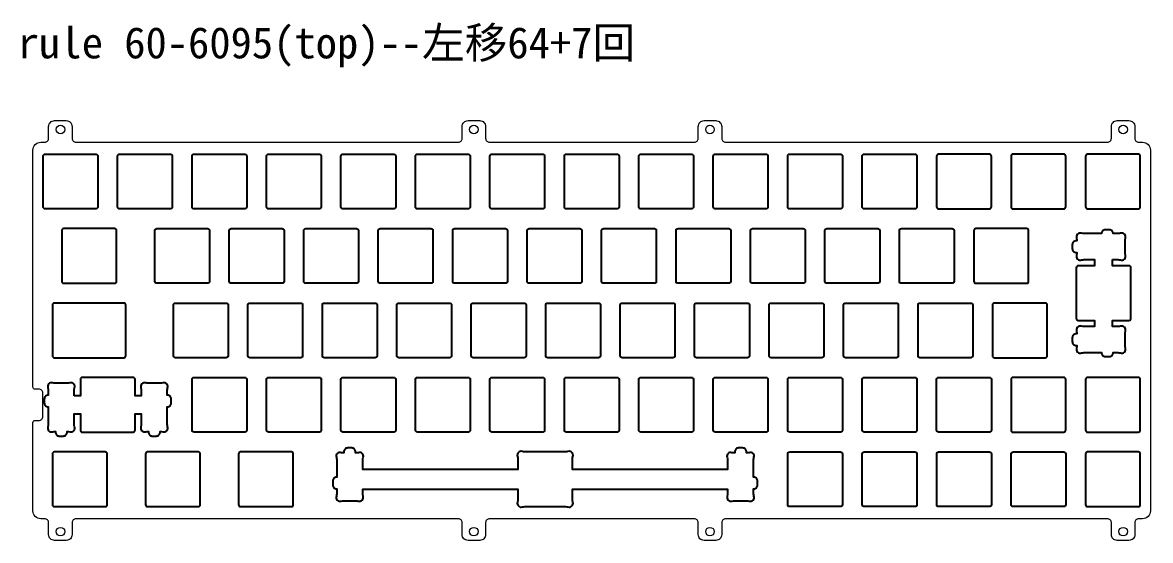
# Model space of a CAD drawing. Header units: millimetres. Extents: x 3201 to 5715, y 849 to 1652.
# Drawn here: x 3924 to 4212.5, y 852.7 to 985.3 of the extents above; entities that cross this region are included whole.
import ezdxf

# ---------------------------------------------------------------- set-up
doc = ezdxf.new("R2010")
doc.units = ezdxf.units.MM
doc.layers.add('1', color=7, linetype='Continuous', lineweight=0)
doc.layers.add('定位板 v10 v5 v1_定位板 v10 v5_定位板 v9_Sketch2', color=7, linetype='Continuous')
doc.styles.add('MtXpl_', font='')
doc.styles.get('MtXpl_').set_extended_font_data('SimSun')

msp = doc.modelspace()

# ---------------------------------------------------------------- linework, layer by layer
at = {"color": 7}
msp.add_line((4038.48, 892.65), (4038.48, 882.21), dxfattribs=at)
msp.add_lwpolyline([(3950.38, 899.98), (3950.38, 912.98, 0.414214), (3949.88, 913.48), (3932.11, 913.48, 0.414214), (3931.61, 912.98), (3931.61, 899.98, 0.414214), (3932.11, 899.48), (3949.88, 899.48, 0.414214)], format="xyb", close=True, dxfattribs=at)
msp.add_lwpolyline([(4104.35, 864.66, -0.078597), (4104.25, 864.05, 0.612516), (4105.51, 862.79, -0.078597), (4106.13, 862.88), (4109.22, 862.88, -0.076682), (4109.84, 862.79, 0.612516), (4111.1, 864.05, -0.078597), (4111, 864.66), (4111, 865.91, 0.414214), (4112, 866.91), (4112, 867.91, 0.414214), (4111, 868.91), (4111, 873.4, -0.078597), (4111.1, 874.02, 0.672642), (4109.89, 875.18), (4109.18, 875.18), (4109.18, 875.38, 0.414214), (4108.18, 876.38), (4107.18, 876.38, 0.414214), (4106.18, 875.38), (4106.18, 875.18), (4105.46, 875.18, 0.672642), (4104.25, 874.02, -0.078597), (4104.35, 873.4), (4104.35, 870.88), (4064.68, 870.88), (4064.68, 873.6, -0.078597), (4064.77, 874.22, 0.612516), (4063.51, 875.48, -0.078597), (4062.9, 875.38), (4052.46, 875.38, -0.078597), (4051.84, 875.48, 0.612516), (4050.58, 874.22, -0.078597), (4050.68, 873.6), (4050.68, 870.88), (4011, 870.88), (4011, 873.4, -0.078597), (4011.1, 874.02, 0.672642), (4009.89, 875.18), (4009.18, 875.18), (4009.18, 875.38, 0.414214), (4008.18, 876.38), (4007.18, 876.38, 0.414214), (4006.18, 875.38), (4006.18, 875.18), (4005.46, 875.18, 0.672642), (4004.25, 874.02, -0.078597), (4004.35, 873.4), (4004.35, 868.91, 0.414214), (4003.35, 867.91), (4003.35, 866.91, 0.414214), (4004.35, 865.91), (4004.35, 864.66, -0.078597), (4004.25, 864.05, 0.621827), (4005.51, 862.79, -0.060297), (4006.13, 862.88), (4009.22, 862.88, -0.078597), (4009.84, 862.79, 0.612516), (4011.1, 864.05, -0.078597), (4011, 864.66), (4011, 865.88), (4050.68, 865.88), (4050.68, 863.16, -0.078597), (4050.58, 862.55, 0.612516), (4051.84, 861.29, -0.078597), (4052.46, 861.38), (4062.9, 861.38, -0.078597), (4063.51, 861.29, 0.612516), (4064.77, 862.55, -0.078597), (4064.68, 863.16), (4064.68, 865.88), (4104.35, 865.88), (4104.35, 864.68)], format="xyb", dxfattribs=at)
at = {"layer": '1'}
msp.add_lwpolyline([(3927.13, 883.43), (3928.13, 883.43, 0.414214), (3929.13, 884.43), (3929.13, 890.43, 0.414214), (3928.13, 891.43), (3927.13, 891.43, -0.414214), (3926.63, 891.93), (3926.63, 952.63, -0.414214), (3928.63, 954.63), (3929.64, 954.63, 0.414214), (3930.64, 955.63), (3930.64, 958.65, -0.414214), (3932.14, 960.15), (3935.14, 960.15, -0.414214), (3936.64, 958.65), (3936.64, 955.63, 0.414214), (3937.64, 954.63), (4035.44, 954.63, 0.414214), (4036.44, 955.63), (4036.44, 958.65, -0.414214), (4037.94, 960.15), (4040.94, 960.15, -0.414214), (4042.44, 958.65), (4042.44, 955.63, 0.414214), (4043.44, 954.63), (4095.84, 954.63, 0.414214), (4096.84, 955.63), (4096.84, 958.65, -0.414214), (4098.34, 960.15), (4101.34, 960.15, -0.414214), (4102.84, 958.65), (4102.84, 955.63, 0.414214), (4103.84, 954.63), (4201.53, 954.63, 0.414214), (4202.53, 955.63), (4202.53, 958.65, -0.414214), (4204.03, 960.15), (4207.03, 960.15, -0.414214), (4208.53, 958.65), (4208.53, 955.63, 0.414214), (4209.53, 954.63), (4210.53, 954.63, -0.414214), (4212.53, 952.63), (4212.53, 860.28, -0.414214), (4210.53, 858.28), (4209.53, 858.28, 0.414214), (4208.53, 857.28), (4208.53, 854.22, -0.414214), (4207.03, 852.72), (4204.03, 852.72, -0.414214), (4202.53, 854.22), (4202.53, 857.28, 0.414214), (4201.53, 858.28), (4103.84, 858.28, 0.414214), (4102.84, 857.28), (4102.84, 854.22, -0.414214), (4101.34, 852.72), (4098.34, 852.72, -0.414214), (4096.84, 854.22), (4096.84, 857.28, 0.414214), (4095.84, 858.28), (4043.44, 858.28, 0.414214), (4042.44, 857.28), (4042.44, 854.22, -0.414214), (4040.94, 852.72), (4037.94, 852.72, -0.414214), (4036.44, 854.22), (4036.44, 857.28, 0.414214), (4035.44, 858.28), (3937.64, 858.28, 0.414214), (3936.64, 857.28), (3936.64, 854.22, -0.414214), (3935.14, 852.72), (3932.14, 852.72, -0.414214), (3930.64, 854.22), (3930.64, 857.28, 0.414214), (3929.64, 858.28), (3928.63, 858.28, -0.414214), (3926.63, 860.28), (3926.63, 882.93, -0.414214)], format="xyb", close=True, dxfattribs=at)
for centre in [(3933.64, 957.9), (4039.44, 957.9), (4099.84, 957.9), (4205.53, 957.9), (3933.64, 854.97), (4039.44, 854.97), (4099.84, 854.97), (4205.53, 854.97)]:
    msp.add_circle(centre, 1.1, dxfattribs=at)
at = {"layer": '定位板 v10 v5 v1_定位板 v10 v5_定位板 v9_Sketch2', "color": 7}
for points in [[(3929.23, 938.08), (3929.23, 951.08, -0.414214), (3929.73, 951.58), (3942.73, 951.58, -0.414214), (3943.23, 951.08), (3943.23, 938.08, -0.414217), (3942.73, 937.58), (3929.73, 937.58, -0.41421)], [(3948.28, 938.08), (3948.28, 951.08, -0.414214), (3948.78, 951.58), (3961.78, 951.58, -0.414214), (3962.28, 951.08), (3962.28, 938.08, -0.414217), (3961.78, 937.58), (3948.78, 937.58, -0.41421)], [(3967.33, 938.08), (3967.33, 951.08, -0.414214), (3967.83, 951.58), (3980.83, 951.58, -0.414214), (3981.33, 951.08), (3981.33, 938.08, -0.414217), (3980.83, 937.58), (3967.83, 937.58, -0.41421)], [(3986.38, 938.08), (3986.38, 951.08, -0.414214), (3986.88, 951.58), (3999.88, 951.58, -0.414214), (4000.38, 951.08), (4000.38, 938.08, -0.414217), (3999.88, 937.58), (3986.88, 937.58, -0.41421)], [(4005.43, 938.08), (4005.43, 951.08, -0.414214), (4005.93, 951.58), (4018.93, 951.58, -0.414214), (4019.43, 951.08), (4019.43, 938.08, -0.414217), (4018.93, 937.58), (4005.93, 937.58, -0.41421)], [(4024.48, 938.08), (4024.48, 951.08, -0.414214), (4024.98, 951.58), (4037.98, 951.58, -0.414214), (4038.48, 951.08), (4038.48, 938.08, -0.414217), (4037.98, 937.58), (4024.98, 937.58, -0.41421)], [(4043.53, 938.08), (4043.53, 951.08, -0.414214), (4044.03, 951.58), (4057.03, 951.58, -0.414214), (4057.53, 951.08), (4057.53, 938.08, -0.414217), (4057.03, 937.58), (4044.03, 937.58, -0.41421)], [(4062.58, 938.08), (4062.58, 951.08, -0.414214), (4063.08, 951.58), (4076.08, 951.58, -0.414214), (4076.58, 951.08), (4076.58, 938.08, -0.414217), (4076.08, 937.58), (4063.08, 937.58, -0.41421)], [(4081.63, 938.08), (4081.63, 951.08, -0.414214), (4082.13, 951.58), (4095.13, 951.58, -0.414214), (4095.63, 951.08), (4095.63, 938.08, -0.414217), (4095.13, 937.58), (4082.13, 937.58, -0.41421)], [(4100.68, 938.08), (4100.68, 951.08, -0.414214), (4101.18, 951.58), (4114.18, 951.58, -0.414214), (4114.68, 951.08), (4114.68, 938.08, -0.414217), (4114.18, 937.58), (4101.18, 937.58, -0.41421)], [(4119.73, 938.08), (4119.73, 951.08, -0.414214), (4120.23, 951.58), (4133.23, 951.58, -0.414214), (4133.73, 951.08), (4133.73, 938.08, -0.414217), (4133.23, 937.58), (4120.23, 937.58, -0.41421)], [(4138.78, 938.08), (4138.78, 951.08, -0.414214), (4139.28, 951.58), (4152.28, 951.58, -0.414214), (4152.78, 951.08), (4152.78, 938.08, -0.414217), (4152.28, 937.58), (4139.28, 937.58, -0.41421)], [(4171.83, 938.08), (4171.83, 951.08, 0.414214), (4171.33, 951.58), (4158.33, 951.58, 0.414214), (4157.83, 951.08), (4157.83, 938.08, 0.414217), (4158.33, 937.58), (4171.33, 937.58, 0.41421)], [(4190.88, 938.08), (4190.88, 951.08, 0.414214), (4190.38, 951.58), (4177.38, 951.58, 0.414214), (4176.88, 951.08), (4176.88, 938.08, 0.414217), (4177.38, 937.58), (4190.38, 937.58, 0.41421)], [(4209.93, 938.08), (4209.93, 951.08, 0.414214), (4209.43, 951.58), (4196.43, 951.58, 0.414214), (4195.93, 951.08), (4195.93, 938.08, 0.414217), (4196.43, 937.58), (4209.43, 937.58, 0.41421)], [(3948, 919.03), (3948, 932.03, 0.414214), (3947.5, 932.53), (3934.5, 932.53, 0.414214), (3934, 932.03), (3934, 919.03, 0.414217), (3934.5, 918.53), (3947.5, 918.53, 0.41421)], [(3957.81, 919.03), (3957.81, 932.03, -0.414214), (3958.31, 932.53), (3971.31, 932.53, -0.414214), (3971.81, 932.03), (3971.81, 919.03, -0.414217), (3971.31, 918.53), (3958.31, 918.53, -0.41421)], [(3976.86, 919.03), (3976.86, 932.03, -0.414214), (3977.36, 932.53), (3990.36, 932.53, -0.414214), (3990.86, 932.03), (3990.86, 919.03, -0.414217), (3990.36, 918.53), (3977.36, 918.53, -0.41421)], [(3995.91, 919.03), (3995.91, 932.03, -0.414214), (3996.41, 932.53), (4009.41, 932.53, -0.414214), (4009.91, 932.03), (4009.91, 919.03, -0.414217), (4009.41, 918.53), (3996.41, 918.53, -0.41421)], [(4014.96, 919.03), (4014.96, 932.03, -0.414214), (4015.46, 932.53), (4028.46, 932.53, -0.414214), (4028.96, 932.03), (4028.96, 919.03, -0.414217), (4028.46, 918.53), (4015.46, 918.53, -0.41421)], [(4034.01, 919.03), (4034.01, 932.03, -0.414214), (4034.51, 932.53), (4047.51, 932.53, -0.414214), (4048.01, 932.03), (4048.01, 919.03, -0.414217), (4047.51, 918.53), (4034.51, 918.53, -0.41421)], [(4053.06, 919.03), (4053.06, 932.03, -0.414214), (4053.56, 932.53), (4066.56, 932.53, -0.414214), (4067.06, 932.03), (4067.06, 919.03, -0.414217), (4066.56, 918.53), (4053.56, 918.53, -0.41421)], [(4072.11, 919.03), (4072.11, 932.03, -0.414214), (4072.61, 932.53), (4085.61, 932.53, -0.414214), (4086.11, 932.03), (4086.11, 919.03, -0.414217), (4085.61, 918.53), (4072.61, 918.53, -0.41421)], [(4091.16, 919.03), (4091.16, 932.03, -0.414214), (4091.66, 932.53), (4104.66, 932.53, -0.414214), (4105.16, 932.03), (4105.16, 919.03, -0.414217), (4104.66, 918.53), (4091.66, 918.53, -0.41421)], [(4110.21, 919.03), (4110.21, 932.03, -0.414214), (4110.71, 932.53), (4123.71, 932.53, -0.414214), (4124.21, 932.03), (4124.21, 919.03, -0.414217), (4123.71, 918.53), (4110.71, 918.53, -0.41421)], [(4129.26, 919.03), (4129.26, 932.03, -0.414214), (4129.76, 932.53), (4142.76, 932.53, -0.414214), (4143.26, 932.03), (4143.26, 919.03, -0.414217), (4142.76, 918.53), (4129.76, 918.53, -0.41421)], [(4148.31, 919.03), (4148.31, 932.03, -0.414214), (4148.81, 932.53), (4161.81, 932.53, -0.414214), (4162.31, 932.03), (4162.31, 919.03, -0.414217), (4161.81, 918.53), (4148.81, 918.53, -0.41421)], [(4181.36, 919.03), (4181.36, 932.03, 0.414214), (4180.86, 932.53), (4167.86, 932.53, 0.414214), (4167.36, 932.03), (4167.36, 919.03, 0.414217), (4167.86, 918.53), (4180.86, 918.53, 0.41421)], [(4202.84, 924.58), (4204.26, 924.58, -0.078597), (4204.88, 924.49, 0.612516), (4206.14, 925.75, -0.078597), (4206.04, 926.36), (4206.04, 929.45, -0.078597), (4206.14, 930.07, 0.612516), (4204.88, 931.33, -0.078597), (4204.26, 931.23), (4203.01, 931.23, 0.414214), (4202.01, 932.23), (4201.01, 932.23, 0.414214), (4200.01, 931.23), (4195.52, 931.23, -0.078597), (4194.9, 931.33, 0.612516), (4193.64, 930.07, -0.078597), (4193.74, 929.45), (4193.74, 929.41), (4193.54, 929.41, 0.414214), (4192.54, 928.41), (4192.54, 927.41, 0.414214), (4193.54, 926.41), (4193.74, 926.41), (4193.74, 926.36, -0.078597), (4193.64, 925.75, 0.612516), (4194.9, 924.49, -0.078597), (4195.52, 924.58), (4198.24, 924.58), (4198.24, 923.01), (4194.04, 923.01, 0.414217), (4193.54, 922.51), (4193.54, 909.51, 0.41421), (4194.04, 909.01), (4198.24, 909.01), (4198.24, 907.43), (4195.52, 907.43, -0.078597), (4194.9, 907.53, 0.612516), (4193.64, 906.27, -0.078597), (4193.74, 905.65), (4193.74, 905.61), (4193.54, 905.61, 0.414214), (4192.54, 904.61), (4192.54, 903.61, 0.414214), (4193.54, 902.61), (4193.74, 902.61), (4193.74, 902.56, -0.078597), (4193.64, 901.95, 0.612516), (4194.9, 900.69, -0.078597), (4195.52, 900.78), (4200.01, 900.78, 0.414214), (4201.01, 899.78), (4202.01, 899.78, 0.414214), (4203.01, 900.78), (4204.26, 900.78, -0.078597), (4204.88, 900.69, 0.612516), (4206.14, 901.95, -0.078597), (4206.04, 902.56), (4206.04, 905.65, -0.078597), (4206.14, 906.27, 0.612516), (4204.88, 907.53, -0.078597), (4204.26, 907.43), (4202.84, 907.43), (4202.84, 909.01), (4207.04, 909.01, 0.414214), (4207.54, 909.51), (4207.54, 922.51, 0.414214), (4207.04, 923.01), (4202.84, 923.01)], [(3962.57, 899.98), (3962.57, 912.98, -0.414214), (3963.07, 913.48), (3976.07, 913.48, -0.414214), (3976.57, 912.98), (3976.57, 899.98, -0.414217), (3976.07, 899.48), (3963.07, 899.48, -0.41421)], [(3981.62, 899.98), (3981.62, 912.98, -0.414214), (3982.12, 913.48), (3995.12, 913.48, -0.414214), (3995.62, 912.98), (3995.62, 899.98, -0.414217), (3995.12, 899.48), (3982.12, 899.48, -0.41421)], [(4000.67, 899.98), (4000.67, 912.98, -0.414214), (4001.17, 913.48), (4014.17, 913.48, -0.414214), (4014.67, 912.98), (4014.67, 899.98, -0.414217), (4014.17, 899.48), (4001.17, 899.48, -0.41421)], [(4019.72, 899.98), (4019.72, 912.98, -0.414214), (4020.22, 913.48), (4033.22, 913.48, -0.414214), (4033.72, 912.98), (4033.72, 899.98, -0.414217), (4033.22, 899.48), (4020.22, 899.48, -0.41421)], [(4038.77, 899.98), (4038.77, 912.98, -0.414214), (4039.27, 913.48), (4052.27, 913.48, -0.414214), (4052.77, 912.98), (4052.77, 899.98, -0.414217), (4052.27, 899.48), (4039.27, 899.48, -0.41421)], [(4057.82, 899.98), (4057.82, 912.98, -0.414214), (4058.32, 913.48), (4071.32, 913.48, -0.414214), (4071.82, 912.98), (4071.82, 899.98, -0.414217), (4071.32, 899.48), (4058.32, 899.48, -0.41421)], [(4076.87, 899.98), (4076.87, 912.98, -0.414214), (4077.37, 913.48), (4090.37, 913.48, -0.414214), (4090.87, 912.98), (4090.87, 899.98, -0.414217), (4090.37, 899.48), (4077.37, 899.48, -0.41421)], [(4095.92, 899.98), (4095.92, 912.98, -0.414214), (4096.42, 913.48), (4109.42, 913.48, -0.414214), (4109.92, 912.98), (4109.92, 899.98, -0.414217), (4109.42, 899.48), (4096.42, 899.48, -0.41421)], [(4114.97, 899.98), (4114.97, 912.98, -0.414214), (4115.47, 913.48), (4128.47, 913.48, -0.414214), (4128.97, 912.98), (4128.97, 899.98, -0.414217), (4128.47, 899.48), (4115.47, 899.48, -0.41421)], [(4134.02, 899.98), (4134.02, 912.98, -0.414214), (4134.52, 913.48), (4147.52, 913.48, -0.414214), (4148.02, 912.98), (4148.02, 899.98, -0.414217), (4147.52, 899.48), (4134.52, 899.48, -0.41421)], [(4153.07, 899.98), (4153.07, 912.98, -0.414214), (4153.57, 913.48), (4166.57, 913.48, -0.414214), (4167.07, 912.98), (4167.07, 899.98, -0.414217), (4166.57, 899.48), (4153.57, 899.48, -0.41421)], [(4186.12, 899.98), (4186.12, 912.98, 0.414214), (4185.62, 913.48), (4172.62, 913.48, 0.414214), (4172.12, 912.98), (4172.12, 899.98, 0.414217), (4172.62, 899.48), (4185.62, 899.48, 0.41421)], [(3937.18, 889.73), (3937.18, 891.15, -0.078597), (3937.28, 891.77, 0.612516), (3936.02, 893.03, -0.078597), (3935.4, 892.93), (3932.31, 892.93, -0.078597), (3931.69, 893.03, 0.612516), (3930.44, 891.77, -0.078597), (3930.53, 891.15), (3930.53, 889.9, 0.414214), (3929.53, 888.9), (3929.53, 887.9, 0.414214), (3930.53, 886.9), (3930.53, 882.41, -0.078597), (3930.44, 881.8, 0.612516), (3931.69, 880.54, -0.078597), (3932.31, 880.63), (3932.36, 880.63), (3932.36, 880.43, 0.414214), (3933.36, 879.43), (3934.36, 879.43, 0.414214), (3935.36, 880.43), (3935.36, 880.63), (3935.4, 880.63, -0.078597), (3936.02, 880.54, 0.612516), (3937.28, 881.8, -0.078597), (3937.18, 882.41), (3937.18, 885.13), (3938.76, 885.13), (3938.76, 880.93, 0.414217), (3939.26, 880.43), (3952.26, 880.43, 0.41421), (3952.76, 880.93), (3952.76, 885.13), (3954.33, 885.13), (3954.33, 882.41, -0.078597), (3954.24, 881.8, 0.612516), (3955.49, 880.54, -0.078597), (3956.11, 880.63), (3956.16, 880.63), (3956.16, 880.43, 0.414214), (3957.16, 879.43), (3958.16, 879.43, 0.414214), (3959.16, 880.43), (3959.16, 880.63), (3959.2, 880.63, -0.078597), (3959.82, 880.54, 0.612516), (3961.08, 881.8, -0.078597), (3960.98, 882.41), (3960.98, 886.9, 0.414214), (3961.98, 887.9), (3961.98, 888.9, 0.414214), (3960.98, 889.9), (3960.98, 891.15, -0.078597), (3961.08, 891.77, 0.612516), (3959.82, 893.03, -0.078597), (3959.2, 892.93), (3956.11, 892.93, -0.078597), (3955.49, 893.03, 0.612516), (3954.24, 891.77, -0.078597), (3954.33, 891.15), (3954.33, 889.73), (3952.76, 889.73), (3952.76, 893.93, 0.414214), (3952.26, 894.43), (3939.26, 894.43, 0.414214), (3938.76, 893.93), (3938.76, 889.73)], [(3967.33, 880.93), (3967.33, 893.93, -0.414214), (3967.83, 894.43), (3980.83, 894.43, -0.414214), (3981.33, 893.93), (3981.33, 880.93, -0.414217), (3980.83, 880.43), (3967.83, 880.43, -0.41421)], [(3986.38, 880.93), (3986.38, 893.93, -0.414214), (3986.88, 894.43), (3999.88, 894.43, -0.414214), (4000.38, 893.93), (4000.38, 880.93, -0.414217), (3999.88, 880.43), (3986.88, 880.43, -0.41421)], [(4005.43, 880.93), (4005.43, 893.93, -0.414214), (4005.93, 894.43), (4018.93, 894.43, -0.414214), (4019.43, 893.93), (4019.43, 880.93, -0.414217), (4018.93, 880.43), (4005.93, 880.43, -0.41421)], [(4024.48, 880.93), (4024.48, 893.93, -0.414214), (4024.98, 894.43), (4037.98, 894.43, -0.414214), (4038.48, 893.93), (4038.48, 880.93, -0.414217), (4037.98, 880.43), (4024.98, 880.43, -0.41421)], [(4043.53, 880.93), (4043.53, 893.93, -0.414214), (4044.03, 894.43), (4057.03, 894.43, -0.414214), (4057.53, 893.93), (4057.53, 880.93, -0.414217), (4057.03, 880.43), (4044.03, 880.43, -0.41421)], [(4062.58, 880.93), (4062.58, 893.93, -0.414214), (4063.08, 894.43), (4076.08, 894.43, -0.414214), (4076.58, 893.93), (4076.58, 880.93, -0.414217), (4076.08, 880.43), (4063.08, 880.43, -0.41421)], [(4081.63, 880.93), (4081.63, 893.93, -0.414214), (4082.13, 894.43), (4095.13, 894.43, -0.414214), (4095.63, 893.93), (4095.63, 880.93, -0.414217), (4095.13, 880.43), (4082.13, 880.43, -0.41421)], [(4100.68, 880.93), (4100.68, 893.93, -0.414214), (4101.18, 894.43), (4114.18, 894.43, -0.414214), (4114.68, 893.93), (4114.68, 880.93, -0.414217), (4114.18, 880.43), (4101.18, 880.43, -0.41421)], [(4119.73, 880.93), (4119.73, 893.93, -0.414214), (4120.23, 894.43), (4133.23, 894.43, -0.414214), (4133.73, 893.93), (4133.73, 880.93, -0.414217), (4133.23, 880.43), (4120.23, 880.43, -0.41421)], [(4138.78, 880.93), (4138.78, 893.93, -0.414214), (4139.28, 894.43), (4152.28, 894.43, -0.414214), (4152.78, 893.93), (4152.78, 880.93, -0.414217), (4152.28, 880.43), (4139.28, 880.43, -0.41421)], [(4157.83, 880.93), (4157.83, 893.93, -0.414214), (4158.33, 894.43), (4171.33, 894.43, -0.414214), (4171.83, 893.93), (4171.83, 880.93, -0.414217), (4171.33, 880.43), (4158.33, 880.43, -0.41421)], [(4190.88, 880.93), (4190.88, 893.93, 0.414214), (4190.38, 894.43), (4177.38, 894.43, 0.414214), (4176.88, 893.93), (4176.88, 880.93, 0.414217), (4177.38, 880.43), (4190.38, 880.43, 0.41421)], [(4209.93, 880.93), (4209.93, 893.93, 0.414214), (4209.43, 894.43), (4196.43, 894.43, 0.414214), (4195.93, 893.93), (4195.93, 880.93, 0.414217), (4196.43, 880.43), (4209.43, 880.43, 0.41421)], [(3945.61, 861.88), (3945.61, 874.88, 0.414214), (3945.11, 875.38), (3932.11, 875.38, 0.414214), (3931.61, 874.88), (3931.61, 861.88, 0.414217), (3932.11, 861.38), (3945.11, 861.38, 0.41421)], [(3969.42, 861.88), (3969.42, 874.88, 0.414214), (3968.92, 875.38), (3955.93, 875.38, 0.414214), (3955.43, 874.88), (3955.43, 861.88, 0.414217), (3955.93, 861.38), (3968.92, 861.38, 0.41421)], [(3993.24, 861.88), (3993.24, 874.88, 0.414214), (3992.74, 875.38), (3979.74, 875.38, 0.414214), (3979.24, 874.88), (3979.24, 861.88, 0.414217), (3979.74, 861.38), (3992.74, 861.38, 0.41421)], [(4119.73, 861.88), (4119.73, 874.88, -0.414214), (4120.23, 875.38), (4133.23, 875.38, -0.414214), (4133.73, 874.88), (4133.73, 861.88, -0.414217), (4133.23, 861.38), (4120.23, 861.38, -0.41421)], [(4138.79, 861.88), (4138.79, 874.88, -0.414214), (4139.29, 875.38), (4152.29, 875.38, -0.414214), (4152.79, 874.88), (4152.79, 861.88, -0.414217), (4152.29, 861.38), (4139.29, 861.38, -0.41421)], [(4157.84, 861.88), (4157.84, 874.88, -0.414214), (4158.34, 875.38), (4171.33, 875.38, -0.414214), (4171.83, 874.88), (4171.83, 861.88, -0.414217), (4171.33, 861.38), (4158.34, 861.38, -0.41421)], [(4176.89, 861.88), (4176.89, 874.88, -0.414214), (4177.39, 875.38), (4190.38, 875.38, -0.414214), (4190.88, 874.88), (4190.88, 861.88, -0.414217), (4190.38, 861.38), (4177.39, 861.38, -0.41421)], [(4209.93, 861.88), (4209.93, 874.88, 0.414214), (4209.43, 875.38), (4196.44, 875.38, 0.414214), (4195.94, 874.88), (4195.94, 861.88, 0.414217), (4196.44, 861.38), (4209.43, 861.38, 0.41421)]]:
    msp.add_lwpolyline(points, format="xyb", close=True, dxfattribs=at)

# ---------------------------------------------------------------- texts
at = {"color": 7, "style": 'MtXpl_'}
msp.add_text('rule 60-6095(top)--左移64+7回', height=8, dxfattribs=at).set_placement((3922.77, 976.09))

doc.saveas('drawing.dxf')
